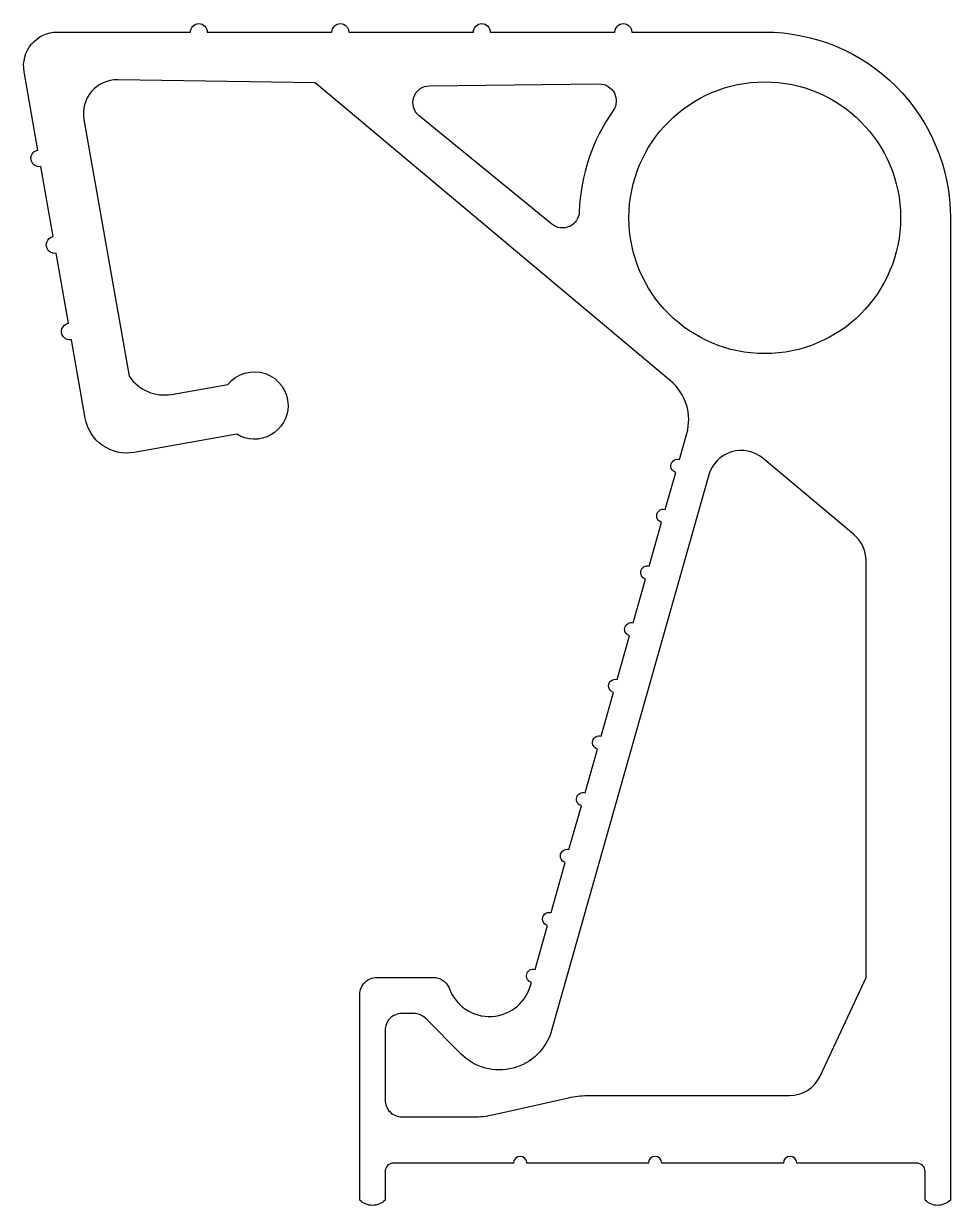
# Model space of a CAD drawing. Extents: x 794.7 to 849.6, y 297 to 367.
import ezdxf

# ---------------------------------------------------------------- set-up
doc = ezdxf.new("R2010")
doc.units = 0
doc.layers.get('0').update_dxf_attribs({"linetype": 'CONTINUOUS'})

msp = doc.modelspace()

# ---------------------------------------------------------------- linework, layer by layer
at = {"linetype": 'CONTINUOUS'}
for points in [[(818.967, 310.475, -0.291473), (819.873, 309.897, 0.764581), (824.77, 310.185, -0.999989), (824.988, 310.955), (825.722, 313.543, -1.000018), (825.94, 314.313), (826.782, 317.285, -1.000013), (827, 318.055), (827.734, 320.643, -1), (827.952, 321.413), (828.685, 324.001, -0.999976), (828.903, 324.771), (829.637, 327.359, -1.000018), (829.855, 328.128), (830.588, 330.717, -0.999995), (830.806, 331.486), (831.54, 334.074, -0.999987), (831.758, 334.844), (832.491, 337.432, -1.000018), (832.709, 338.202), (833.328, 340.386, -1), (833.547, 341.156), (833.982, 342.691, 0.296423), (833.019, 345.816), (811.955, 363.475), (800.252, 363.648, 0.47082), (798.253, 361.301), (800.934, 346.094, 0.298215), (803.451, 345.014), (806.785, 345.602, -0.709413), (810.349, 344.355, -0.585581), (807.306, 342.648), (801.223, 341.575, -0.414214), (798.327, 343.603), (797.509, 348.242, -1.000003), (797.335, 349.227), (796.604, 353.373, -1.000003), (796.431, 354.358), (795.7, 358.504, -1), (795.526, 359.489), (794.708, 364.127, -0.466308), (796.678, 366.475), (804.564, 366.475, -1), (805.564, 366.475), (812.95, 366.475, -1), (813.95, 366.475), (821.336, 366.475, -1), (822.336, 366.475), (829.722, 366.475, -1), (830.722, 366.475), (838.604, 366.475, -0.414214), (849.604, 355.475), (849.604, 297.285, -0.414214), (848.104, 297.285), (848.104, 298.971, 0.416307), (847.604, 299.475), (840.504, 299.475, 1), (839.704, 299.475), (832.504, 299.475, 1), (831.704, 299.475), (824.504, 299.475, 1), (823.704, 299.475), (816.604, 299.475, 0.414214), (816.104, 298.975), (816.104, 297.285, -0.414214), (814.604, 297.285), (814.604, 309.475, -0.414214), (815.604, 310.475)], [(818.118, 361.518, -0.701039), (818.74, 363.292), (828.794, 363.4, -0.612005), (829.621, 361.823, 0.146626), (827.61, 355.836, -0.621061), (825.978, 355.095)], [(820.618, 305.933), (818.498, 308.053, 0.198912), (817.791, 308.346), (817.104, 308.346, 0.414214), (816.104, 307.346), (816.104, 303.217, 0.414214), (817.104, 302.217), (821.365, 302.217, 0.055331), (822.461, 302.339), (826.972, 303.353, -0.055331), (828.069, 303.475), (840.066, 303.475, 0.291473), (841.879, 304.629), (844.604, 310.475), (844.604, 335.171, 0.221815), (843.889, 336.704), (838.496, 341.225, 0.543814), (835.286, 340.238), (825.959, 307.324, -0.57258)]]:
    msp.add_lwpolyline(points, format="xyb", close=True, dxfattribs=at)
msp.add_circle((838.604, 355.475), 8.05, dxfattribs=at)

doc.saveas('drawing.dxf')
